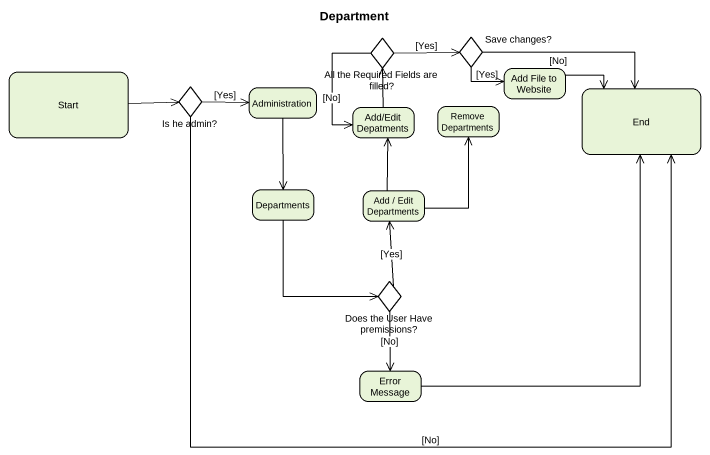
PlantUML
@startuml
title Department
hide empty description
state "All the Required Fields are filled?" as All_the_Required_Fields_are <<choice>>
state "Save changes?" as Save_changes <<choice>>
state "Start" as Start_
state "Is he admin?" as Is_he_admin <<choice>>
state Administration
state "Add File to Website" as Add_File_to_Website
state "End" as End_
state "Add/Edit Depatments" as Add_Edit_Depatments
state "Remove Departments" as Remove_Departments
state Departments
state "Add / Edit Departments" as Add_Edit_Departments
state "Does the User Have premissions?" as Does_the_User_Have <<choice>>
state "Error Message" as Error_Message
All_the_Required_Fields_are -right-> Save_changes : [Yes]
All_the_Required_Fields_are --> Add_Edit_Depatments : [No]
Save_changes -right-> Add_File_to_Website : [Yes]
Save_changes -right-> End_ : [No]
Start_ -right-> Is_he_admin
Is_he_admin -right-> Administration : [Yes]
Is_he_admin -right-> End_ : [No]
Administration --> Departments
Add_File_to_Website -right-> End_
Add_Edit_Depatments -up-> All_the_Required_Fields_are
Departments --> Does_the_User_Have
Add_Edit_Departments -up-> Add_Edit_Depatments
Add_Edit_Departments -up-> Remove_Departments
Does_the_User_Have -up-> Add_Edit_Departments : [Yes]
Does_the_User_Have --> Error_Message : [No]
Error_Message -up-> End_
@enduml
